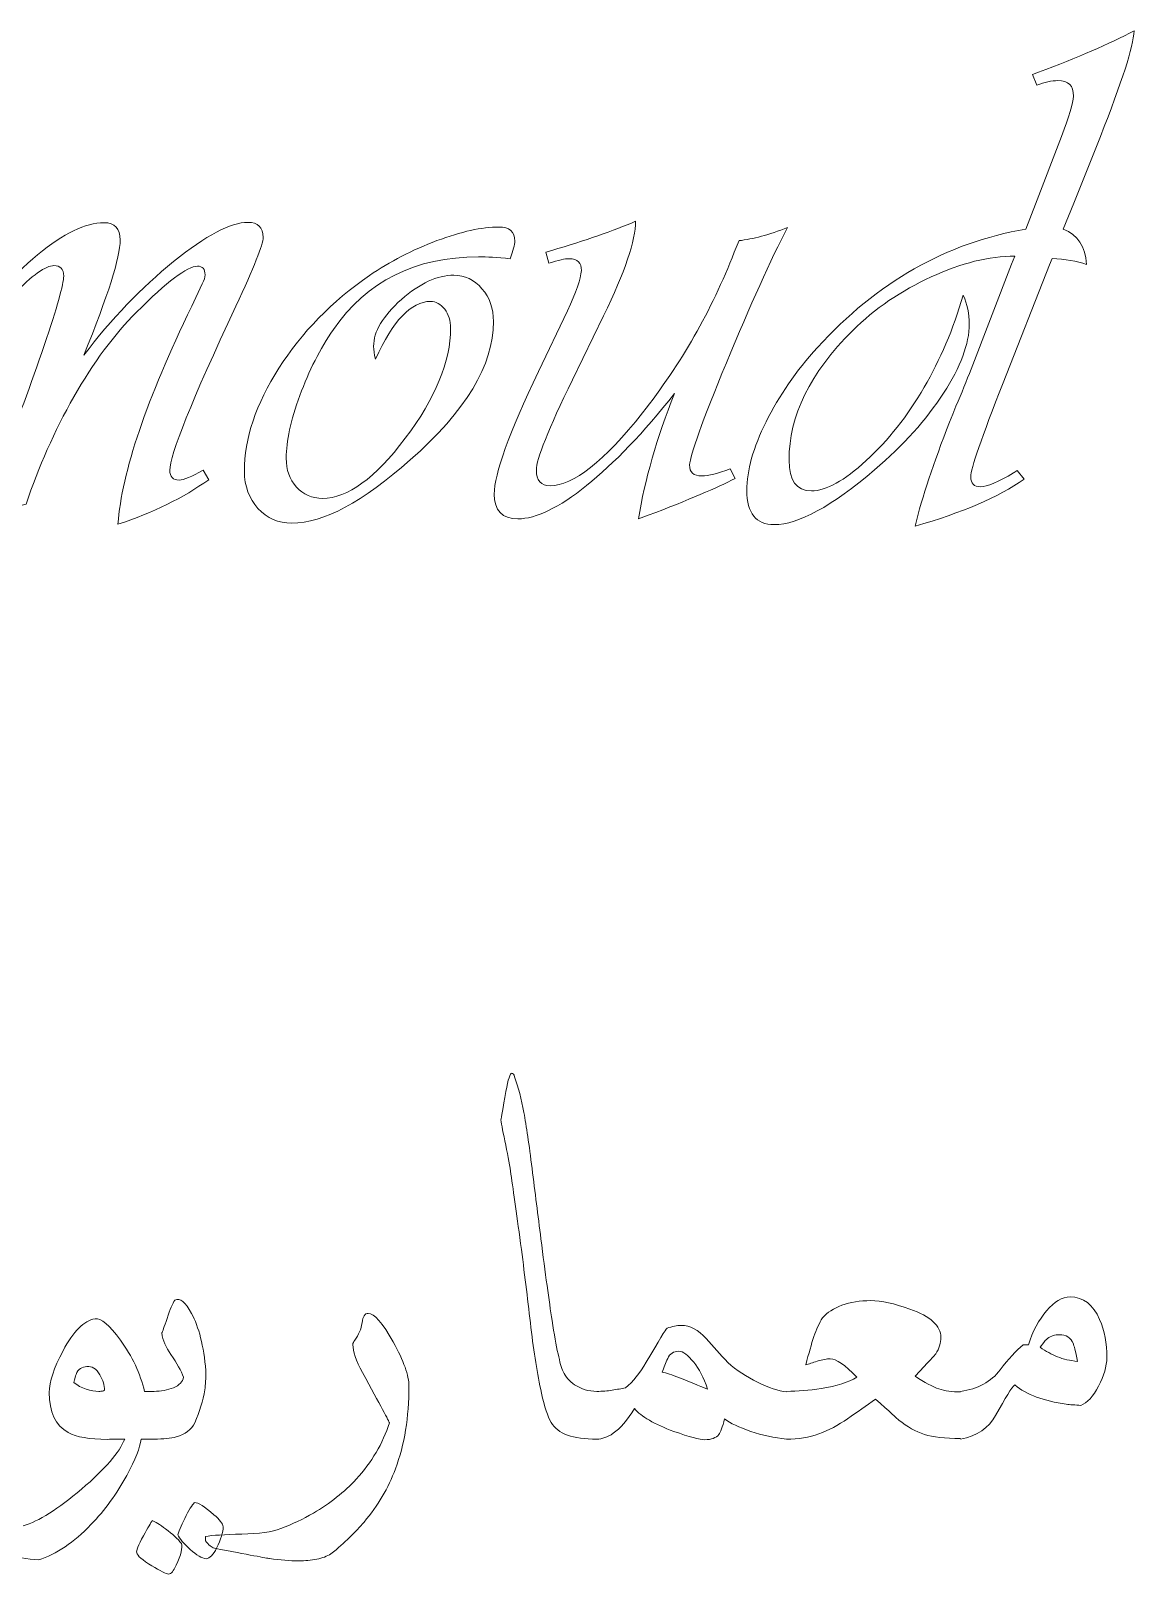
# Model space of a CAD drawing. Extents: x 752 to 1087, y 357 to 811.
# Drawn here: x 908.619 to 908.7436, y 360.1011 to 360.2755 of the extents above; entities that cross this region are included whole.
import ezdxf

# ---------------------------------------------------------------- set-up
doc = ezdxf.new("R2010")
doc.units = 0
doc.header["$MEASUREMENT"] = 0
doc.layers.get('0').update_dxf_attribs({"linetype": 'CONTINUOUS', "lineweight": 30})
doc.layers.add('Dim', color=142, linetype='CONTINUOUS', lineweight=0)
doc.layers.add('UG-Khartosha', color=11, linetype='CONTINUOUS', lineweight=20)

# ---------------------------------------------------------------- blocks, each defined once
blk = doc.blocks.new('fghty')
at = {"layer": 'UG-Khartosha'}
for points, knots in [([(-275.96021, -81.60847), (-275.96068, -81.61599), (-275.96598, -81.63265), (-275.97623, -81.65852), (-275.97623, -81.65852), (-275.97623, -81.65852), (-275.98887, -81.69021), (-275.98887, -81.69021), (-275.98887, -81.69021), (-275.98887, -81.69021), (-275.99383, -81.7025), (-275.99383, -81.7025), (-275.99383, -81.7025), (-275.98701, -81.70524), (-275.98328, -81.71083), (-275.98276, -81.71922), (-275.98276, -81.71922), (-275.98754, -81.71765), (-275.99295, -81.71672), (-275.99913, -81.71637), (-275.99913, -81.71637), (-275.99913, -81.71637), (-276.00029, -81.7194), (-276.00029, -81.7194), (-276.00029, -81.7194), (-276.00029, -81.7194), (-276.02232, -81.77538), (-276.02232, -81.77538), (-276.02232, -81.77538), (-276.03257, -81.80149), (-276.0377, -81.81628), (-276.0377, -81.81995), (-276.0377, -81.81995), (-276.0377, -81.82316), (-276.03618, -81.82473), (-276.0331, -81.82473), (-276.0331, -81.82473), (-276.02989, -81.82473), (-276.02465, -81.82252), (-276.01737, -81.81809), (-276.01737, -81.81809), (-276.01702, -81.81786), (-276.01649, -81.8175), (-276.01568, -81.81704), (-276.01568, -81.81704), (-276.01568, -81.81704), (-276.01241, -81.82117), (-276.01241, -81.82117), (-276.01241, -81.82117), (-276.02471, -81.82968), (-276.04189, -81.83708), (-276.06397, -81.84337), (-276.06397, -81.84337), (-276.06397, -81.84337), (-276.06263, -81.83772), (-276.06263, -81.83772), (-276.06263, -81.83772), (-276.05896, -81.82409), (-276.05302, -81.80702), (-276.04469, -81.78651), (-276.04469, -81.78651), (-276.04207, -81.78022), (-276.03968, -81.77439), (-276.03752, -81.76892), (-276.03752, -81.76892), (-276.03752, -81.76892), (-276.01841, -81.71911), (-276.01841, -81.71911), (-276.01841, -81.71911), (-276.01841, -81.71911), (-276.01673, -81.71532), (-276.01673, -81.71532), (-276.01673, -81.71532), (-276.02902, -81.71532), (-276.04224, -81.71858), (-276.05646, -81.72516), (-276.05646, -81.72516), (-276.07067, -81.73169), (-276.08314, -81.7402), (-276.0938, -81.75068), (-276.0938, -81.75068), (-276.11384, -81.77061), (-276.12386, -81.79106), (-276.12386, -81.81215), (-276.12386, -81.81215), (-276.12386, -81.82182), (-276.12031, -81.82665), (-276.11326, -81.82665), (-276.11326, -81.82665), (-276.10633, -81.82665), (-276.09765, -81.82188), (-276.08728, -81.81232), (-276.08728, -81.81232), (-276.07685, -81.80276), (-276.06764, -81.79111), (-276.05972, -81.77748), (-276.05972, -81.77748), (-276.0522, -81.76449), (-276.04603, -81.74998), (-276.04125, -81.7339), (-276.04125, -81.7339), (-276.03933, -81.73816), (-276.0384, -81.74264), (-276.0384, -81.74742), (-276.0384, -81.74742), (-276.0384, -81.75686), (-276.04248, -81.76787), (-276.05057, -81.78033), (-276.05057, -81.78033), (-276.05873, -81.79286), (-276.06962, -81.80498), (-276.08326, -81.81675), (-276.08326, -81.81675), (-276.10365, -81.83405), (-276.1195, -81.84267), (-276.13085, -81.84267), (-276.13085, -81.84267), (-276.13954, -81.84267), (-276.14385, -81.83726), (-276.14385, -81.82648), (-276.14385, -81.82648), (-276.14385, -81.81698), (-276.14082, -81.80615), (-276.1347, -81.79385), (-276.1347, -81.79385), (-276.12864, -81.78156), (-276.12054, -81.76985), (-276.1104, -81.75866), (-276.1104, -81.75866), (-276.08209, -81.72761), (-276.04911, -81.70891), (-276.0116, -81.7025), (-276.0116, -81.7025), (-276.0116, -81.7025), (-276.00699, -81.69073), (-276.00699, -81.69073), (-276.00699, -81.69073), (-276.00699, -81.69073), (-275.9947, -81.65852), (-275.9947, -81.65852), (-275.9947, -81.65852), (-275.99103, -81.64919), (-275.98917, -81.64279), (-275.98905, -81.6394), (-275.98905, -81.6394), (-275.98882, -81.63451), (-275.99126, -81.63206), (-275.99639, -81.63206), (-275.99639, -81.63206), (-275.99936, -81.63206), (-276.00263, -81.63282), (-276.0063, -81.63428), (-276.0063, -81.63428), (-276.0063, -81.63428), (-276.00834, -81.62915), (-276.00834, -81.62915), (-276.00834, -81.62915), (-276.00834, -81.62915), (-276.0056, -81.6281), (-276.0056, -81.6281), (-276.0056, -81.6281), (-275.98707, -81.62117), (-275.97192, -81.61465), (-275.96021, -81.60847)], [0, 0, 0, 0, 0.02439, 0.02439, 0.02439, 0.02439, 0.04878, 0.04878, 0.04878, 0.04878, 0.073171, 0.073171, 0.073171, 0.073171, 0.097561, 0.097561, 0.097561, 0.097561, 0.121951, 0.121951, 0.121951, 0.121951, 0.146341, 0.146341, 0.146341, 0.146341, 0.170732, 0.170732, 0.170732, 0.170732, 0.195122, 0.195122, 0.195122, 0.195122, 0.219512, 0.219512, 0.219512, 0.219512, 0.243902, 0.243902, 0.243902, 0.243902, 0.268293, 0.268293, 0.268293, 0.268293, 0.292683, 0.292683, 0.292683, 0.292683, 0.317073, 0.317073, 0.317073, 0.317073, 0.341463, 0.341463, 0.341463, 0.341463, 0.365854, 0.365854, 0.365854, 0.365854, 0.390244, 0.390244, 0.390244, 0.390244, 0.414634, 0.414634, 0.414634, 0.414634, 0.439024, 0.439024, 0.439024, 0.439024, 0.463415, 0.463415, 0.463415, 0.463415, 0.487805, 0.487805, 0.487805, 0.487805, 0.512195, 0.512195, 0.512195, 0.512195, 0.536585, 0.536585, 0.536585, 0.536585, 0.560976, 0.560976, 0.560976, 0.560976, 0.585366, 0.585366, 0.585366, 0.585366, 0.609756, 0.609756, 0.609756, 0.609756, 0.634146, 0.634146, 0.634146, 0.634146, 0.658537, 0.658537, 0.658537, 0.658537, 0.682927, 0.682927, 0.682927, 0.682927, 0.707317, 0.707317, 0.707317, 0.707317, 0.731707, 0.731707, 0.731707, 0.731707, 0.756098, 0.756098, 0.756098, 0.756098, 0.780488, 0.780488, 0.780488, 0.780488, 0.804878, 0.804878, 0.804878, 0.804878, 0.829268, 0.829268, 0.829268, 0.829268, 0.853659, 0.853659, 0.853659, 0.853659, 0.878049, 0.878049, 0.878049, 0.878049, 0.902439, 0.902439, 0.902439, 0.902439, 0.926829, 0.926829, 0.926829, 0.926829, 0.95122, 0.95122, 0.95122, 0.95122, 0.97561, 0.97561, 0.97561, 0.97561, 1, 1, 1, 1]), ([(-276.4017, -81.81686), (-276.4017, -81.81686), (-276.39896, -81.82135), (-276.39896, -81.82135), (-276.39896, -81.82135), (-276.41108, -81.82997), (-276.42541, -81.83702), (-276.44202, -81.8425), (-276.44202, -81.8425), (-276.44021, -81.81768), (-276.4285, -81.78319), (-276.407, -81.73903), (-276.407, -81.73903), (-276.407, -81.73903), (-276.40205, -81.72848), (-276.40205, -81.72848), (-276.40205, -81.72848), (-276.40118, -81.72674), (-276.40071, -81.72534), (-276.40071, -81.72417), (-276.40071, -81.72417), (-276.40071, -81.72144), (-276.40193, -81.72009), (-276.40432, -81.72009), (-276.40432, -81.72009), (-276.40916, -81.72009), (-276.41883, -81.72738), (-276.43328, -81.74194), (-276.43328, -81.74194), (-276.44376, -81.75243), (-276.45367, -81.76577), (-276.46293, -81.78208), (-276.46293, -81.78208), (-276.47219, -81.79834), (-276.47971, -81.81529), (-276.48554, -81.83295), (-276.48554, -81.83295), (-276.49224, -81.83463), (-276.50028, -81.83784), (-276.5096, -81.8425), (-276.5096, -81.8425), (-276.5096, -81.8425), (-276.50773, -81.83772), (-276.50773, -81.83772), (-276.50773, -81.83772), (-276.50773, -81.83772), (-276.49748, -81.81261), (-276.49748, -81.81261), (-276.49748, -81.81261), (-276.48996, -81.79409), (-276.48315, -81.77579), (-276.47697, -81.75767), (-276.47697, -81.75767), (-276.47086, -81.73961), (-276.46777, -81.7286), (-276.46777, -81.72476), (-276.46777, -81.72476), (-276.46777, -81.72144), (-276.46928, -81.7198), (-276.47237, -81.7198), (-276.47237, -81.7198), (-276.47627, -81.7198), (-276.48268, -81.72441), (-276.49166, -81.73355), (-276.49166, -81.73355), (-276.50069, -81.7427), (-276.50902, -81.75319), (-276.51677, -81.76501), (-276.51677, -81.76501), (-276.53016, -81.78576), (-276.54187, -81.80865), (-276.55178, -81.83382), (-276.55178, -81.83382), (-276.55323, -81.83422), (-276.55411, -81.83452), (-276.55434, -81.83463), (-276.55434, -81.83463), (-276.55434, -81.83463), (-276.56337, -81.8379), (-276.56337, -81.8379), (-276.56337, -81.8379), (-276.56698, -81.83912), (-276.57077, -81.84057), (-276.57462, -81.84215), (-276.57462, -81.84215), (-276.57188, -81.83638), (-276.56658, -81.82385), (-276.55859, -81.80463), (-276.55859, -81.80463), (-276.55859, -81.80463), (-276.54525, -81.77253), (-276.54525, -81.77253), (-276.54525, -81.77253), (-276.53529, -81.74818), (-276.53011, -81.73297), (-276.52975, -81.72691), (-276.52975, -81.72691), (-276.52952, -81.72284), (-276.53115, -81.7208), (-276.53471, -81.7208), (-276.53471, -81.7208), (-276.53698, -81.7208), (-276.54036, -81.72184), (-276.5449, -81.72388), (-276.5449, -81.72388), (-276.5449, -81.72388), (-276.547, -81.71841), (-276.547, -81.71841), (-276.547, -81.71841), (-276.5371, -81.7145), (-276.52434, -81.70775), (-276.50872, -81.69807), (-276.50872, -81.69807), (-276.50872, -81.69807), (-276.505, -81.69569), (-276.505, -81.69569), (-276.505, -81.69569), (-276.50464, -81.69831), (-276.50447, -81.70052), (-276.50447, -81.70233), (-276.50447, -81.70233), (-276.50447, -81.712), (-276.51041, -81.73128), (-276.52224, -81.76006), (-276.52224, -81.76006), (-276.49061, -81.71969), (-276.46608, -81.69947), (-276.44866, -81.69947), (-276.44866, -81.69947), (-276.44353, -81.69947), (-276.44097, -81.70221), (-276.44097, -81.70769), (-276.44097, -81.70769), (-276.44097, -81.71584), (-276.44674, -81.73408), (-276.45821, -81.76228), (-276.45821, -81.76228), (-276.44511, -81.74509), (-276.43095, -81.73029), (-276.41563, -81.71788), (-276.41563, -81.71788), (-276.4003, -81.70547), (-276.38859, -81.6993), (-276.38038, -81.6993), (-276.38038, -81.6993), (-276.3756, -81.6993), (-276.37321, -81.70168), (-276.37321, -81.70646), (-276.37321, -81.70646), (-276.37321, -81.70978), (-276.37752, -81.72062), (-276.3862, -81.73909), (-276.3862, -81.73909), (-276.407, -81.78377), (-276.41743, -81.80976), (-276.41743, -81.81692), (-276.41743, -81.81692), (-276.41743, -81.82001), (-276.41597, -81.82153), (-276.41301, -81.82153), (-276.41301, -81.82153), (-276.41085, -81.82153), (-276.40706, -81.81995), (-276.4017, -81.81686)], [0, 0, 0, 0, 0.02439, 0.02439, 0.02439, 0.02439, 0.04878, 0.04878, 0.04878, 0.04878, 0.073171, 0.073171, 0.073171, 0.073171, 0.097561, 0.097561, 0.097561, 0.097561, 0.121951, 0.121951, 0.121951, 0.121951, 0.146341, 0.146341, 0.146341, 0.146341, 0.170732, 0.170732, 0.170732, 0.170732, 0.195122, 0.195122, 0.195122, 0.195122, 0.219512, 0.219512, 0.219512, 0.219512, 0.243902, 0.243902, 0.243902, 0.243902, 0.268293, 0.268293, 0.268293, 0.268293, 0.292683, 0.292683, 0.292683, 0.292683, 0.317073, 0.317073, 0.317073, 0.317073, 0.341463, 0.341463, 0.341463, 0.341463, 0.365854, 0.365854, 0.365854, 0.365854, 0.390244, 0.390244, 0.390244, 0.390244, 0.414634, 0.414634, 0.414634, 0.414634, 0.439024, 0.439024, 0.439024, 0.439024, 0.463415, 0.463415, 0.463415, 0.463415, 0.487805, 0.487805, 0.487805, 0.487805, 0.512195, 0.512195, 0.512195, 0.512195, 0.536585, 0.536585, 0.536585, 0.536585, 0.560976, 0.560976, 0.560976, 0.560976, 0.585366, 0.585366, 0.585366, 0.585366, 0.609756, 0.609756, 0.609756, 0.609756, 0.634146, 0.634146, 0.634146, 0.634146, 0.658537, 0.658537, 0.658537, 0.658537, 0.682927, 0.682927, 0.682927, 0.682927, 0.707317, 0.707317, 0.707317, 0.707317, 0.731707, 0.731707, 0.731707, 0.731707, 0.756098, 0.756098, 0.756098, 0.756098, 0.780488, 0.780488, 0.780488, 0.780488, 0.804878, 0.804878, 0.804878, 0.804878, 0.829268, 0.829268, 0.829268, 0.829268, 0.853659, 0.853659, 0.853659, 0.853659, 0.878049, 0.878049, 0.878049, 0.878049, 0.902439, 0.902439, 0.902439, 0.902439, 0.926829, 0.926829, 0.926829, 0.926829, 0.95122, 0.95122, 0.95122, 0.95122, 0.97561, 0.97561, 0.97561, 0.97561, 1, 1, 1, 1]), ([(-276.12456, -81.70168), (-276.13248, -81.71689), (-276.14221, -81.73839), (-276.15357, -81.766), (-276.15357, -81.766), (-276.16493, -81.79368), (-276.17076, -81.80976), (-276.171, -81.8143), (-276.171, -81.8143), (-276.17111, -81.81786), (-276.16919, -81.8196), (-276.16517, -81.8196), (-276.16517, -81.8196), (-276.16208, -81.8196), (-276.15759, -81.81849), (-276.15171, -81.81622), (-276.15171, -81.81622), (-276.15171, -81.81622), (-276.14944, -81.82083), (-276.14944, -81.82083), (-276.14944, -81.82083), (-276.15777, -81.82514), (-276.17146, -81.83096), (-276.19057, -81.83825), (-276.19057, -81.83825), (-276.19057, -81.83825), (-276.19523, -81.83993), (-276.19523, -81.83993), (-276.19523, -81.83993), (-276.19226, -81.82141), (-276.18655, -81.8016), (-276.17816, -81.78051), (-276.17816, -81.78051), (-276.19284, -81.79909), (-276.20671, -81.8136), (-276.21987, -81.82415), (-276.21987, -81.82415), (-276.23298, -81.83469), (-276.24382, -81.83993), (-276.25238, -81.83993), (-276.25238, -81.83993), (-276.2599, -81.83993), (-276.26362, -81.83603), (-276.26362, -81.82817), (-276.26362, -81.82817), (-276.26362, -81.81873), (-276.25664, -81.79933), (-276.24265, -81.76997), (-276.24265, -81.76997), (-276.24265, -81.76997), (-276.22896, -81.7413), (-276.22896, -81.7413), (-276.22896, -81.7413), (-276.22477, -81.73239), (-276.22255, -81.72604), (-276.22232, -81.72219), (-276.22232, -81.72219), (-276.22209, -81.71841), (-276.22401, -81.71654), (-276.22815, -81.71654), (-276.22815, -81.71654), (-276.22995, -81.71654), (-276.23316, -81.71724), (-276.2377, -81.71858), (-276.2377, -81.71858), (-276.2377, -81.71858), (-276.2391, -81.71346), (-276.2391, -81.71346), (-276.2391, -81.71346), (-276.2391, -81.71346), (-276.23636, -81.71258), (-276.23636, -81.71258), (-276.23636, -81.71258), (-276.2204, -81.70792), (-276.20717, -81.70332), (-276.19657, -81.69877), (-276.19657, -81.69877), (-276.19657, -81.70786), (-276.20164, -81.72284), (-276.21178, -81.74363), (-276.21178, -81.74363), (-276.21178, -81.74363), (-276.22657, -81.77404), (-276.22657, -81.77404), (-276.22657, -81.77404), (-276.23793, -81.79735), (-276.24364, -81.81162), (-276.24364, -81.81686), (-276.24364, -81.81686), (-276.24364, -81.82176), (-276.24149, -81.8242), (-276.23718, -81.8242), (-276.23718, -81.8242), (-276.22611, -81.8242), (-276.21148, -81.81267), (-276.19331, -81.78966), (-276.19331, -81.78966), (-276.17513, -81.76659), (-276.16062, -81.74119), (-276.14979, -81.71346), (-276.14979, -81.71346), (-276.14979, -81.71346), (-276.14757, -81.70798), (-276.14757, -81.70798), (-276.14757, -81.70798), (-276.14099, -81.70728), (-276.1333, -81.70518), (-276.12456, -81.70168)], [0, 0, 0, 0, 0.037037, 0.037037, 0.037037, 0.037037, 0.074074, 0.074074, 0.074074, 0.074074, 0.111111, 0.111111, 0.111111, 0.111111, 0.148148, 0.148148, 0.148148, 0.148148, 0.185185, 0.185185, 0.185185, 0.185185, 0.222222, 0.222222, 0.222222, 0.222222, 0.259259, 0.259259, 0.259259, 0.259259, 0.296296, 0.296296, 0.296296, 0.296296, 0.333333, 0.333333, 0.333333, 0.333333, 0.37037, 0.37037, 0.37037, 0.37037, 0.407407, 0.407407, 0.407407, 0.407407, 0.444444, 0.444444, 0.444444, 0.444444, 0.481481, 0.481481, 0.481481, 0.481481, 0.518519, 0.518519, 0.518519, 0.518519, 0.555556, 0.555556, 0.555556, 0.555556, 0.592593, 0.592593, 0.592593, 0.592593, 0.62963, 0.62963, 0.62963, 0.62963, 0.666667, 0.666667, 0.666667, 0.666667, 0.703704, 0.703704, 0.703704, 0.703704, 0.740741, 0.740741, 0.740741, 0.740741, 0.777778, 0.777778, 0.777778, 0.777778, 0.814815, 0.814815, 0.814815, 0.814815, 0.851852, 0.851852, 0.851852, 0.851852, 0.888889, 0.888889, 0.888889, 0.888889, 0.925926, 0.925926, 0.925926, 0.925926, 0.962963, 0.962963, 0.962963, 0.962963, 1, 1, 1, 1]), ([(-276.25611, -81.71654), (-276.26217, -81.71596), (-276.26718, -81.71567), (-276.27114, -81.71567), (-276.27114, -81.71567), (-276.30103, -81.71567), (-276.32398, -81.72715), (-276.33989, -81.75016), (-276.33989, -81.75016), (-276.34618, -81.75925), (-276.35148, -81.76967), (-276.35579, -81.78144), (-276.35579, -81.78144), (-276.3601, -81.79327), (-276.36226, -81.80312), (-276.36226, -81.8111), (-276.36226, -81.8111), (-276.36226, -81.81669), (-276.36063, -81.82123), (-276.35742, -81.82484), (-276.35742, -81.82484), (-276.35416, -81.8284), (-276.35002, -81.83021), (-276.34502, -81.83021), (-276.34502, -81.83021), (-276.33319, -81.83021), (-276.32014, -81.82071), (-276.30581, -81.80172), (-276.30581, -81.80172), (-276.29147, -81.78267), (-276.28431, -81.76525), (-276.28431, -81.74946), (-276.28431, -81.74946), (-276.28431, -81.74591), (-276.28524, -81.74293), (-276.2871, -81.74048), (-276.2871, -81.74048), (-276.28903, -81.73804), (-276.29124, -81.73681), (-276.29386, -81.73681), (-276.29386, -81.73681), (-276.30295, -81.73681), (-276.31163, -81.74591), (-276.31996, -81.76414), (-276.31996, -81.76414), (-276.32055, -81.76187), (-276.32083, -81.75989), (-276.32083, -81.75814), (-276.32083, -81.75814), (-276.32083, -81.75109), (-276.31647, -81.74369), (-276.30767, -81.73594), (-276.30767, -81.73594), (-276.29893, -81.72819), (-276.2906, -81.72435), (-276.28274, -81.72435), (-276.28274, -81.72435), (-276.27755, -81.72435), (-276.27306, -81.72651), (-276.26945, -81.73076), (-276.26945, -81.73076), (-276.26578, -81.73501), (-276.26398, -81.74025), (-276.26398, -81.74637), (-276.26398, -81.74637), (-276.26398, -81.76699), (-276.27714, -81.78884), (-276.30342, -81.81191), (-276.30342, -81.81191), (-276.3259, -81.83195), (-276.34467, -81.84197), (-276.35952, -81.84197), (-276.35952, -81.84197), (-276.36605, -81.84197), (-276.37141, -81.83965), (-276.37566, -81.83498), (-276.37566, -81.83498), (-276.37991, -81.83032), (-276.38207, -81.82444), (-276.38207, -81.81739), (-276.38207, -81.81739), (-276.38207, -81.80183), (-276.37665, -81.78552), (-276.36575, -81.76851), (-276.36575, -81.76851), (-276.35492, -81.7515), (-276.34059, -81.73681), (-276.32282, -81.72452), (-276.32282, -81.72452), (-276.31309, -81.71782), (-276.30237, -81.71235), (-276.29083, -81.70798), (-276.29083, -81.70798), (-276.2793, -81.70367), (-276.26951, -81.70151), (-276.26141, -81.70151), (-276.26141, -81.70151), (-276.2564, -81.70151), (-276.2539, -81.70372), (-276.2539, -81.70815), (-276.2539, -81.70815), (-276.2539, -81.70984), (-276.25465, -81.71264), (-276.25611, -81.71654)], [0, 0, 0, 0, 0.038462, 0.038462, 0.038462, 0.038462, 0.076923, 0.076923, 0.076923, 0.076923, 0.115385, 0.115385, 0.115385, 0.115385, 0.153846, 0.153846, 0.153846, 0.153846, 0.192308, 0.192308, 0.192308, 0.192308, 0.230769, 0.230769, 0.230769, 0.230769, 0.269231, 0.269231, 0.269231, 0.269231, 0.307692, 0.307692, 0.307692, 0.307692, 0.346154, 0.346154, 0.346154, 0.346154, 0.384615, 0.384615, 0.384615, 0.384615, 0.423077, 0.423077, 0.423077, 0.423077, 0.461538, 0.461538, 0.461538, 0.461538, 0.5, 0.5, 0.5, 0.5, 0.538462, 0.538462, 0.538462, 0.538462, 0.576923, 0.576923, 0.576923, 0.576923, 0.615385, 0.615385, 0.615385, 0.615385, 0.653846, 0.653846, 0.653846, 0.653846, 0.692308, 0.692308, 0.692308, 0.692308, 0.730769, 0.730769, 0.730769, 0.730769, 0.769231, 0.769231, 0.769231, 0.769231, 0.807692, 0.807692, 0.807692, 0.807692, 0.846154, 0.846154, 0.846154, 0.846154, 0.884615, 0.884615, 0.884615, 0.884615, 0.923077, 0.923077, 0.923077, 0.923077, 0.961538, 0.961538, 0.961538, 0.961538, 1, 1, 1, 1]), ([(-276.25805, -82.1115), (-276.25702, -82.10576), (-276.25613, -82.10287), (-276.2553, -82.10287), (-276.2553, -82.10287), (-276.25474, -82.10287), (-276.25432, -82.10348), (-276.25394, -82.10464)], [0.4736842, 0.4736842, 0.4736842, 0.4736842, 0.5263158, 0.5263158, 0.5263158, 0.5263158, 0.5789474, 0.5789474, 0.5789474, 0.5789474]), ([(-276.09874, -82.21296), (-276.09478, -82.21147), (-276.09021, -82.21077), (-276.08504, -82.21077), (-276.08504, -82.21077), (-276.0801, -82.21077), (-276.07394, -82.21207), (-276.06658, -82.21473)], [0.65217391, 0.65217391, 0.65217391, 0.65217391, 0.69565217, 0.69565217, 0.69565217, 0.69565218, 0.73913043, 0.73913043, 0.73913043, 0.73913043]), ([(-276.00175, -82.21553), (-275.99807, -82.21119), (-275.99434, -82.209), (-275.99052, -82.209), (-275.99052, -82.209), (-275.98432, -82.209), (-275.97966, -82.21259), (-275.97658, -82.21977)], [0.7857143, 0.7857143, 0.7857143, 0.7857143, 0.8571429, 0.8571429, 0.8571429, 0.8571429, 0.9285714, 0.9285714, 0.9285714, 0.9285714]), ([(-276.32628, -82.22126), (-276.32586, -82.21827), (-276.32488, -82.21678), (-276.32343, -82.21678), (-276.32343, -82.21678), (-276.3205, -82.21678), (-276.31654, -82.22126), (-276.31155, -82.2303)], [0.85714286, 0.85714286, 0.85714286, 0.85714286, 0.9047619, 0.9047619, 0.9047619, 0.90476191, 0.95238095, 0.95238095, 0.95238095, 0.95238095]), ([(-276.06658, -82.21473), (-276.05675, -82.21827), (-276.05185, -82.22275), (-276.05185, -82.22811), (-276.05185, -82.22811), (-276.05185, -82.23081), (-276.05264, -82.23347), (-276.05428, -82.23603)], [0.73913043, 0.73913043, 0.73913043, 0.73913043, 0.7826087, 0.7826087, 0.7826087, 0.78260871, 0.82608696, 0.82608696, 0.82608696, 0.82608696]), ([(-276.1817, -82.22387), (-276.17923, -82.22298), (-276.17699, -82.22251), (-276.1749, -82.22251), (-276.1749, -82.22251), (-276.1708, -82.22251), (-276.16688, -82.22457), (-276.16315, -82.22867)], [0.6842105, 0.6842105, 0.6842105, 0.6842105, 0.7368421, 0.7368421, 0.7368421, 0.7368421, 0.7894737, 0.7894737, 0.7894737, 0.7894737]), ([(-276.32605, -82.24489), (-276.32912, -82.23915), (-276.33066, -82.23473), (-276.33066, -82.23165), (-276.33066, -82.23165), (-276.33066, -82.231), (-276.33033, -82.2303), (-276.32973, -82.22946)], [0.71428571, 0.71428571, 0.71428571, 0.71428571, 0.76190476, 0.76190476, 0.76190476, 0.76190477, 0.80952381, 0.80952381, 0.80952381, 0.80952381]), ([(-276.46563, -82.27332), (-276.4716, -82.26991), (-276.47463, -82.26362), (-276.47463, -82.2543), (-276.47463, -82.2543), (-276.47463, -82.24931), (-276.47244, -82.2427), (-276.46806, -82.23454)], [0.68181818, 0.68181818, 0.68181818, 0.68181818, 0.72727273, 0.72727273, 0.72727273, 0.72727274, 0.77272727, 0.77272727, 0.77272727, 0.77272727]), ([(-276.16902, -82.23999), (-276.17173, -82.23655), (-276.1741, -82.23477), (-276.17611, -82.23477), (-276.17611, -82.23477), (-276.17867, -82.23477), (-276.1804, -82.23589), (-276.18138, -82.23813)], [0.1666667, 0.1666667, 0.1666667, 0.1666667, 0.3333333, 0.3333333, 0.3333333, 0.3333333, 0.5, 0.5, 0.5, 0.5]), ([(-276.0917, -82.24708), (-276.09725, -82.24125), (-276.10144, -82.23836), (-276.10429, -82.23836), (-276.10429, -82.23836), (-276.10582, -82.23836), (-276.10787, -82.23869), (-276.11044, -82.23944)], [0.39130435, 0.39130435, 0.39130435, 0.39130435, 0.43478261, 0.43478261, 0.43478261, 0.43478262, 0.47826087, 0.47826087, 0.47826087, 0.47826087]), ([(-276.45706, -82.25277), (-276.45487, -82.25342), (-276.45286, -82.25379), (-276.45114, -82.25379), (-276.45114, -82.25379), (-276.45039, -82.25379), (-276.44984, -82.25374), (-276.44942, -82.25365)], [0.625, 0.625, 0.625, 0.625, 0.75, 0.75, 0.75, 0.75, 0.875, 0.875, 0.875, 0.875]), ([(-276.08285, -82.25747), (-276.08718, -82.26055), (-276.09161, -82.26367), (-276.09608, -82.26675), (-276.09608, -82.26675), (-276.10056, -82.26982), (-276.10508, -82.27225), (-276.10965, -82.27392)], [0.13043478, 0.13043478, 0.13043478, 0.13043478, 0.17391304, 0.17391304, 0.17391304, 0.17391305, 0.2173913, 0.2173913, 0.2173913, 0.2173913]), ([(-276.43883, -82.27644), (-276.44023, -82.27644), (-276.44158, -82.27644), (-276.44294, -82.27644), (-276.44294, -82.27644), (-276.44429, -82.27644), (-276.44573, -82.27649), (-276.44718, -82.27658)], [0.54545455, 0.54545455, 0.54545455, 0.54545455, 0.59090909, 0.59090909, 0.59090909, 0.5909091, 0.63636364, 0.63636364, 0.63636364, 0.63636364]), ([(-276.15714, -82.27425), (-276.1584, -82.27588), (-276.16063, -82.27672), (-276.16381, -82.27672), (-276.16381, -82.27672), (-276.16618, -82.27672), (-276.17108, -82.27542), (-276.17844, -82.27276)], [0.1578947, 0.1578947, 0.1578947, 0.1578947, 0.2105263, 0.2105263, 0.2105263, 0.2105263, 0.2631579, 0.2631579, 0.2631579, 0.2631579]), ([(-276.34781, -82.3334), (-276.35047, -82.33391), (-276.35331, -82.33419), (-276.35634, -82.33419), (-276.35634, -82.33419), (-276.36054, -82.33419), (-276.3651, -82.33382), (-276.37014, -82.33311)], [0.19047619, 0.19047619, 0.19047619, 0.19047619, 0.23809524, 0.23809524, 0.23809524, 0.23809525, 0.28571429, 0.28571429, 0.28571429, 0.28571429])]:
    blk.add_open_spline(points, degree=3, knots=knots, dxfattribs=at)
for points in [[(-276.25394, -82.10464), (-276.25222, -82.10949), (-276.25077, -82.11513), (-276.24956, -82.12152)], [(-276.26047, -82.12501), (-276.26033, -82.12408), (-276.25949, -82.11961), (-276.25805, -82.1115)], [(-276.24956, -82.12152), (-276.2484, -82.12795), (-276.24709, -82.13676), (-276.24569, -82.14804)], [(-276.25819, -82.13694), (-276.25935, -82.13126), (-276.26014, -82.1273), (-276.26047, -82.12501)], [(-276.25572, -82.15069), (-276.25618, -82.14725), (-276.25697, -82.14263), (-276.25819, -82.13694)], [(-276.25077, -82.18644), (-276.25278, -82.17115), (-276.25446, -82.15922), (-276.25572, -82.15069)], [(-276.24569, -82.14804), (-276.24425, -82.15927), (-276.2429, -82.17041), (-276.2415, -82.18141)], [(-276.2415, -82.18141), (-276.2394, -82.19795), (-276.23763, -82.21091), (-276.23619, -82.22019)], [(-276.24621, -82.22354), (-276.24756, -82.21184), (-276.24905, -82.19949), (-276.25077, -82.18644)], [(-276.41875, -82.21916), (-276.41739, -82.21501), (-276.41614, -82.21212), (-276.41507, -82.21049)], [(-276.41507, -82.21049), (-276.4126, -82.20933), (-276.40998, -82.21138), (-276.40714, -82.21678)], [(-276.46806, -82.23454), (-276.46317, -82.22531), (-276.45808, -82.22028), (-276.45291, -82.21935)], [(-276.45291, -82.21935), (-276.45011, -82.21893), (-276.44611, -82.22228), (-276.44088, -82.22946)], [(-276.42122, -82.22606), (-276.42094, -82.22559), (-276.4201, -82.22331), (-276.41875, -82.21916)], [(-276.40714, -82.21678), (-276.40369, -82.22321), (-276.40141, -82.2323), (-276.40034, -82.24396)], [(-276.11207, -82.22783), (-276.11086, -82.22438), (-276.10951, -82.22135), (-276.10797, -82.21884)], [(-276.10797, -82.21884), (-276.10578, -82.21636), (-276.1027, -82.21441), (-276.09874, -82.21296)], [(-276.01032, -82.23165), (-276.00832, -82.22527), (-276.00548, -82.21991), (-276.00175, -82.21553)], [(-276.41697, -82.23631), (-276.41935, -82.233), (-276.42075, -82.2296), (-276.42122, -82.22606)], [(-276.32973, -82.22946), (-276.32791, -82.22699), (-276.32674, -82.22429), (-276.32628, -82.22126)], [(-276.24122, -82.25458), (-276.24322, -82.24559), (-276.2449, -82.23524), (-276.24621, -82.22354)], [(-276.23619, -82.22019), (-276.23418, -82.2331), (-276.23246, -82.24116), (-276.23101, -82.24438)], [(-276.19154, -82.23999), (-276.18553, -82.2296), (-276.18226, -82.22424), (-276.1817, -82.22387)], [(-275.97658, -82.21977), (-275.9743, -82.22503), (-275.97318, -82.23105), (-275.97318, -82.2378)], [(-276.44088, -82.22946), (-276.43525, -82.2372), (-276.43143, -82.24531), (-276.42942, -82.25379)], [(-276.31155, -82.2303), (-276.30656, -82.23929), (-276.30405, -82.24633), (-276.30405, -82.25132)], [(-276.16315, -82.22867), (-276.15975, -82.23249), (-276.15635, -82.23631), (-276.1529, -82.24013)], [(-276.11589, -82.24121), (-276.11449, -82.23575), (-276.11324, -82.23128), (-276.11207, -82.22783)], [(-276.0237, -82.24354), (-276.01979, -82.23845), (-276.0162, -82.23449), (-276.01289, -82.23165)], [(-276.01289, -82.23165), (-276.01209, -82.23165), (-276.01121, -82.23165), (-276.01032, -82.23165)], [(-276.0024, -82.22974), (-276.00319, -82.23081), (-276.00403, -82.23188), (-276.00482, -82.23286)], [(-276.00482, -82.23286), (-276.00212, -82.23477), (-275.99937, -82.23631), (-275.99657, -82.23738)], [(-275.99718, -82.22699), (-275.99919, -82.22727), (-276.00091, -82.2282), (-276.0024, -82.22974)], [(-275.99569, -82.2269), (-275.99634, -82.22694), (-275.99685, -82.22699), (-275.99718, -82.22699)], [(-275.98902, -82.23123), (-275.99028, -82.22834), (-275.99252, -82.2269), (-275.99569, -82.2269)], [(-275.98711, -82.23957), (-275.98809, -82.23468), (-275.98875, -82.23188), (-275.98902, -82.23123)], [(-276.41096, -82.24708), (-276.41208, -82.244), (-276.41408, -82.24041), (-276.41697, -82.23631)], [(-276.20137, -82.25216), (-276.19783, -82.24913), (-276.19457, -82.24507), (-276.19154, -82.23999)], [(-276.18138, -82.23813), (-276.18231, -82.24037), (-276.18319, -82.24251), (-276.18403, -82.24461)], [(-276.16245, -82.25267), (-276.16436, -82.24731), (-276.16655, -82.24307), (-276.16902, -82.23999)], [(-276.1529, -82.24013), (-276.1487, -82.24377), (-276.144, -82.24689), (-276.13878, -82.24946)], [(-276.11044, -82.23944), (-276.11268, -82.24027), (-276.11449, -82.24083), (-276.11589, -82.24121)], [(-276.05428, -82.23603), (-276.05456, -82.23641), (-276.05787, -82.2399), (-276.06411, -82.24652)], [(-275.99657, -82.23738), (-275.99383, -82.2385), (-275.99066, -82.2392), (-275.98711, -82.23957)], [(-275.97318, -82.2378), (-275.97318, -82.24191), (-275.97448, -82.24638), (-275.97705, -82.25132)], [(-276.46191, -82.24573), (-276.46218, -82.24652), (-276.46251, -82.24782), (-276.46289, -82.24955)], [(-276.45673, -82.24204), (-276.45911, -82.24204), (-276.46083, -82.24326), (-276.46191, -82.24573)], [(-276.45058, -82.246), (-276.45231, -82.24298), (-276.45435, -82.24167), (-276.45673, -82.24204)], [(-276.44839, -82.25323), (-276.44839, -82.25095), (-276.44914, -82.24852), (-276.45058, -82.246)], [(-276.41576, -82.25207), (-276.41292, -82.25095), (-276.41134, -82.24927), (-276.41096, -82.24708)], [(-276.40034, -82.24396), (-276.40034, -82.24759), (-276.40052, -82.25062), (-276.40085, -82.25309)], [(-276.31332, -82.26866), (-276.31341, -82.26829), (-276.31766, -82.26036), (-276.32605, -82.24489)], [(-276.23101, -82.24438), (-276.2298, -82.24689), (-276.22798, -82.24899), (-276.22551, -82.25062)], [(-276.18403, -82.24461), (-276.18212, -82.24498), (-276.17937, -82.24591), (-276.17583, -82.24736)], [(-276.17583, -82.24736), (-276.16884, -82.2502), (-276.16436, -82.25197), (-276.16245, -82.25267)], [(-276.10862, -82.25239), (-276.10126, -82.25123), (-276.09562, -82.24946), (-276.0917, -82.24708)], [(-276.06411, -82.24652), (-276.0595, -82.24964), (-276.05572, -82.25165), (-276.05288, -82.25262)], [(-276.04253, -82.25379), (-276.03433, -82.25267), (-276.02803, -82.24927), (-276.0237, -82.24354)], [(-276.46289, -82.24955), (-276.46125, -82.25099), (-276.45929, -82.25207), (-276.45706, -82.25277)], [(-276.44942, -82.25365), (-276.44904, -82.25356), (-276.44867, -82.25342), (-276.44839, -82.25323)], [(-276.42942, -82.25379), (-276.42942, -82.25379), (-276.4249, -82.25379), (-276.4249, -82.25379)], [(-276.4249, -82.25379), (-276.42164, -82.25379), (-276.41856, -82.25319), (-276.41576, -82.25207)], [(-276.40085, -82.25309), (-276.40169, -82.25826), (-276.40327, -82.26348), (-276.40565, -82.26866)], [(-276.30405, -82.25132), (-276.30405, -82.26605), (-276.30619, -82.27914), (-276.31048, -82.29052)], [(-276.23665, -82.26852), (-276.23824, -82.26577), (-276.23978, -82.26115), (-276.24122, -82.25458)], [(-276.22551, -82.25062), (-276.22234, -82.25272), (-276.21885, -82.25379), (-276.21503, -82.25379)], [(-276.21503, -82.25379), (-276.21237, -82.25379), (-276.20995, -82.2536), (-276.20771, -82.25323)], [(-276.20771, -82.25323), (-276.20547, -82.25286), (-276.20337, -82.25248), (-276.20137, -82.25216)], [(-276.13878, -82.24946), (-276.13351, -82.25207), (-276.12894, -82.2536), (-276.12503, -82.25407)], [(-276.12503, -82.25379), (-276.11976, -82.25379), (-276.11431, -82.25332), (-276.10862, -82.25239)], [(-276.05288, -82.25262), (-276.04999, -82.25356), (-276.04654, -82.25407), (-276.04253, -82.25407)], [(-276.01685, -82.25076), (-276.01825, -82.25188), (-276.02123, -82.25668), (-276.02589, -82.26525)], [(-275.99243, -82.2599), (-276.00305, -82.25836), (-276.01121, -82.25533), (-276.01685, -82.25076)], [(-275.97705, -82.25132), (-275.97966, -82.25621), (-275.98245, -82.25929), (-275.98544, -82.26045)], [(-276.19713, -82.26194), (-276.20044, -82.26745), (-276.20379, -82.27136), (-276.20724, -82.27369)], [(-276.17844, -82.27276), (-276.18772, -82.2694), (-276.19396, -82.26577), (-276.19713, -82.26194)], [(-276.07175, -82.26745), (-276.0725, -82.26679), (-276.07618, -82.26348), (-276.08285, -82.25747)], [(-275.98544, -82.26045), (-275.98828, -82.26027), (-275.99061, -82.26008), (-275.99243, -82.2599)], [(-276.40565, -82.26866), (-276.40719, -82.27192), (-276.41012, -82.27416), (-276.41437, -82.27537)], [(-276.32903, -82.29541), (-276.32176, -82.28749), (-276.31649, -82.27858), (-276.31332, -82.26866)], [(-276.22887, -82.27453), (-276.23246, -82.27327), (-276.23507, -82.27127), (-276.23665, -82.26852)], [(-276.15439, -82.26689), (-276.15542, -82.27071), (-276.1563, -82.27318), (-276.15714, -82.27425)], [(-276.14204, -82.27276), (-276.14754, -82.27085), (-276.15169, -82.26889), (-276.15439, -82.26689)], [(-276.05968, -82.2742), (-276.06374, -82.27285), (-276.06774, -82.27061), (-276.07175, -82.26745)], [(-276.02589, -82.26525), (-276.02915, -82.27117), (-276.0347, -82.2749), (-276.04253, -82.27644)], [(-276.44718, -82.27658), (-276.45557, -82.27658), (-276.46172, -82.27546), (-276.46563, -82.27332)], [(-276.45925, -82.30012), (-276.44811, -82.29061), (-276.4413, -82.28273), (-276.43883, -82.27644)], [(-276.43105, -82.27644), (-276.43152, -82.28035), (-276.4338, -82.28609), (-276.4379, -82.29364)], [(-276.4249, -82.27644), (-276.4249, -82.27644), (-276.43105, -82.27644), (-276.43105, -82.27644)], [(-276.41437, -82.27537), (-276.41702, -82.27607), (-276.42052, -82.27644), (-276.4249, -82.27644)], [(-276.21503, -82.27644), (-276.22066, -82.27644), (-276.22528, -82.27579), (-276.22887, -82.27453)], [(-276.20724, -82.27369), (-276.2099, -82.27551), (-276.21246, -82.27644), (-276.21503, -82.27644)], [(-276.12503, -82.27644), (-276.13085, -82.27588), (-276.13654, -82.27467), (-276.14204, -82.27276)], [(-276.10965, -82.27392), (-276.11426, -82.2756), (-276.11939, -82.27644), (-276.12503, -82.27644)], [(-276.04253, -82.27616), (-276.04994, -82.27616), (-276.05563, -82.27551), (-276.05968, -82.2742)], [(-276.31048, -82.29052), (-276.31383, -82.2996), (-276.31877, -82.30804), (-276.32535, -82.31578)], [(-276.4379, -82.29364), (-276.44261, -82.3024), (-276.44825, -82.31018), (-276.45482, -82.31699)], [(-276.34935, -82.31154), (-276.34147, -82.30688), (-276.33467, -82.30152), (-276.32903, -82.29541)], [(-276.48693, -82.31755), (-276.47962, -82.31545), (-276.47044, -82.30962), (-276.45925, -82.30012)], [(-276.40966, -82.3127), (-276.40779, -82.30902), (-276.40644, -82.30692), (-276.40551, -82.3065)], [(-276.40551, -82.3065), (-276.40406, -82.3065), (-276.40104, -82.30846), (-276.39651, -82.31238)], [(-276.41371, -82.32179), (-276.41287, -82.31941), (-276.41152, -82.31638), (-276.40966, -82.3127)], [(-276.39651, -82.31238), (-276.39377, -82.31461), (-276.39232, -82.31647), (-276.39213, -82.31797)], [(-276.36482, -82.3189), (-276.35932, -82.3168), (-276.3542, -82.31433), (-276.34935, -82.31154)], [(-276.45482, -82.31699), (-276.46293, -82.32547), (-276.47123, -82.33106), (-276.47966, -82.33377)], [(-276.42993, -82.3223), (-276.42783, -82.31839), (-276.42644, -82.31601), (-276.42574, -82.31508)], [(-276.42574, -82.31508), (-276.42434, -82.31564), (-276.42224, -82.31694), (-276.41945, -82.31904)], [(-276.41945, -82.31904), (-276.41614, -82.32151), (-276.41367, -82.32379), (-276.41194, -82.32589)], [(-276.40775, -82.32874), (-276.41082, -82.32598), (-276.41278, -82.3237), (-276.41371, -82.32179)], [(-276.40057, -82.32258), (-276.39731, -82.32207), (-276.39158, -82.3217), (-276.38337, -82.32151)], [(-276.39213, -82.31797), (-276.39213, -82.32048), (-276.39316, -82.32393), (-276.39526, -82.32817)], [(-276.38337, -82.32151), (-276.37517, -82.32132), (-276.36897, -82.32044), (-276.36482, -82.3189)], [(-276.32535, -82.31578), (-276.32926, -82.32039), (-276.33448, -82.32547), (-276.34105, -82.33093)], [(-276.47966, -82.33377), (-276.49015, -82.3327), (-276.50157, -82.33055), (-276.51401, -82.32738)], [(-276.4331, -82.33037), (-276.43347, -82.32957), (-276.4324, -82.32687), (-276.42993, -82.3223)], [(-276.41194, -82.32589), (-276.41129, -82.3279), (-276.41213, -82.33134), (-276.41437, -82.33624)], [(-276.4002, -82.33326), (-276.4022, -82.33298), (-276.40472, -82.33148), (-276.40775, -82.32874)], [(-276.40057, -82.32463), (-276.40057, -82.32393), (-276.40057, -82.32324), (-276.40057, -82.32258)], [(-276.39633, -82.32817), (-276.39763, -82.32785), (-276.39903, -82.32664), (-276.40057, -82.32463)], [(-276.39526, -82.32817), (-276.39679, -82.3313), (-276.39847, -82.33298), (-276.4002, -82.33326)], [(-276.37014, -82.33311), (-276.3713, -82.33293), (-276.38006, -82.3313), (-276.39633, -82.32817)], [(-276.42597, -82.33652), (-276.43044, -82.33377), (-276.43282, -82.33176), (-276.4331, -82.33037)], [(-276.41795, -82.34048), (-276.41931, -82.34029), (-276.42196, -82.33899), (-276.42597, -82.33652)], [(-276.41437, -82.33624), (-276.41567, -82.33899), (-276.41684, -82.34039), (-276.41795, -82.34048)], [(-276.34105, -82.33093), (-276.34287, -82.332), (-276.34511, -82.33284), (-276.34781, -82.3334)]]:
    blk.add_open_spline(points, degree=3, dxfattribs=at)
blk = doc.blocks.new('UG-DAMANHOUR-LABS-BORD')
at = {"layer": 'Dim', "linetype": 'Continuous', "xscale": 0.952857142857144, "yscale": 0.952857142857144, "zscale": 0.952857142857144}
blk.add_blockref('fghty', (255.64226, 89.70168), dxfattribs=at)

msp = doc.modelspace()

# ---------------------------------------------------------------- block references
at = {"xscale": 0.25, "yscale": 0.25, "zscale": 0.25}
msp.add_blockref('UG-DAMANHOUR-LABS-BORD', (910.57068, 357.2904), dxfattribs=at)

doc.saveas('drawing.dxf')
